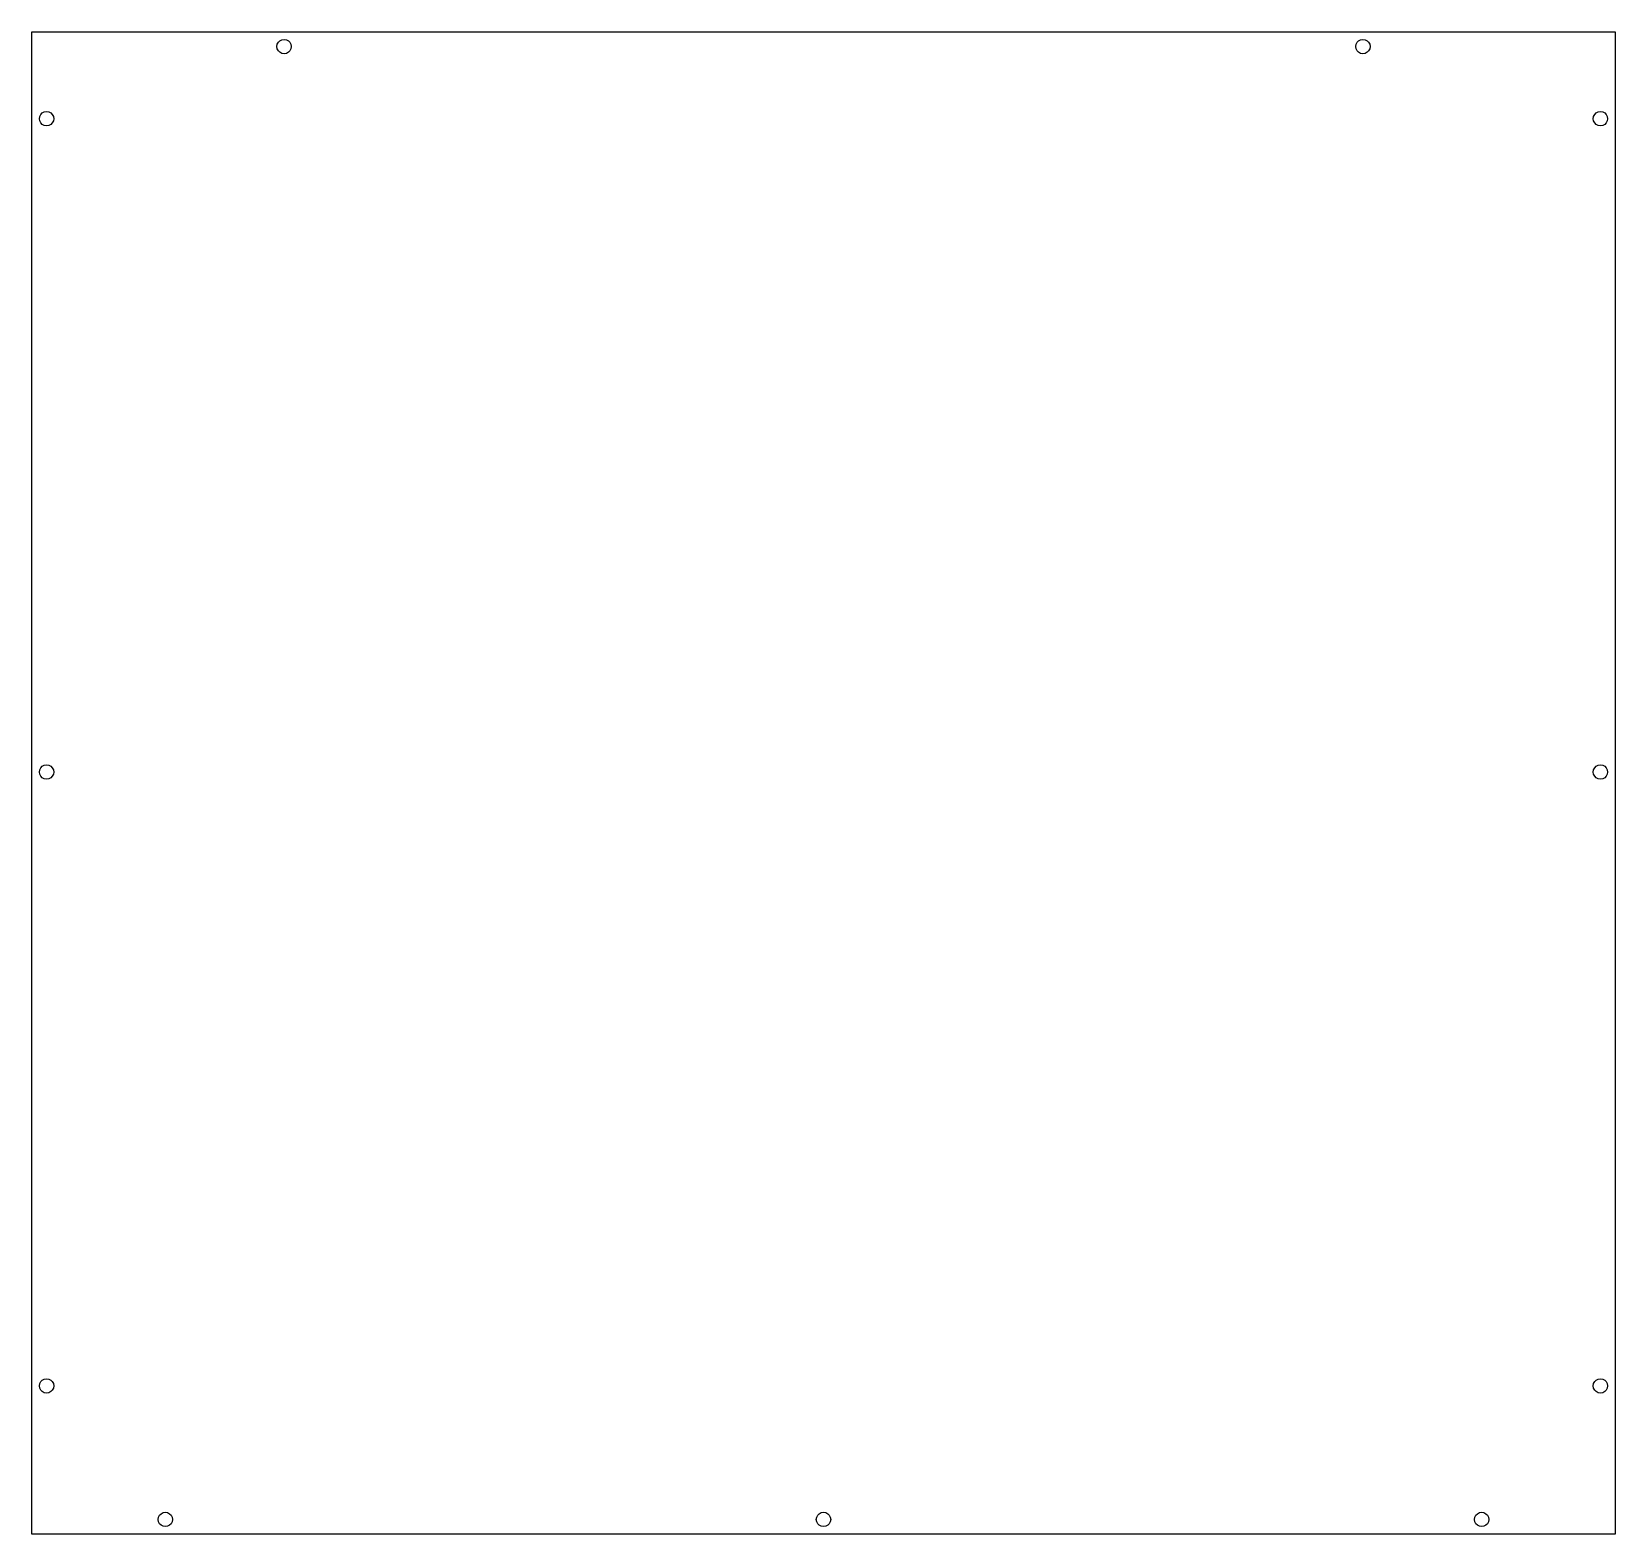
# Model space of a CAD drawing. Extents: x 7 to 327, y 7 to 310.
import ezdxf

# ---------------------------------------------------------------- set-up
doc = ezdxf.new("R2010")
doc.units = 0
doc.layers.get('0').update_dxf_attribs({"linetype": 'CONTINUOUS'})

msp = doc.modelspace()

# ---------------------------------------------------------------- linework, layer by layer
at = {"color": 7}
for points in [[(7.178383, 6.700013), (7.178383, 310.300006), (327.078396, 310.300006), (327.078396, 6.700013), (7.178383, 6.700013)], [(56.728383, 307.300006), (56.799384, 307.748006), (57.005384, 308.152006), (57.326383, 308.473006), (57.730382, 308.679006), (58.178384, 308.750006), (58.626383, 308.679006), (59.030382, 308.473006), (59.351384, 308.152006), (59.557384, 307.748006), (59.628382, 307.300006), (59.557384, 306.852006), (59.351384, 306.448006), (59.030382, 306.127006), (58.626383, 305.921006), (58.178384, 305.850006), (57.730382, 305.921006), (57.326383, 306.127006), (57.005384, 306.448006), (56.799384, 306.852006), (56.728383, 307.300006)], [(274.628384, 307.300006), (274.699383, 307.748006), (274.905383, 308.152006), (275.226382, 308.473006), (275.630383, 308.679006), (276.078383, 308.750006), (276.526382, 308.679006), (276.930383, 308.473006), (277.251383, 308.152006), (277.457383, 307.748006), (277.528384, 307.300006), (277.457383, 306.852006), (277.251383, 306.448006), (276.930383, 306.127006), (276.526382, 305.921006), (276.078383, 305.850006), (275.630383, 305.921006), (275.226382, 306.127006), (274.905383, 306.448006), (274.699383, 306.852006), (274.628384, 307.300006)], [(8.728383, 292.700006), (8.799383, 293.148006), (9.005383, 293.552006), (9.326383, 293.873006), (9.730383, 294.079006), (10.178383, 294.150006), (10.626383, 294.079006), (11.030383, 293.873006), (11.351383, 293.552006), (11.557383, 293.148006), (11.628383, 292.700006), (11.557383, 292.252006), (11.351383, 291.848006), (11.030383, 291.527006), (10.626383, 291.321006), (10.178383, 291.250006), (9.730383, 291.321006), (9.326383, 291.527006), (9.005383, 291.848006), (8.799383, 292.252006), (8.728383, 292.700006)], [(322.628373, 292.700006), (322.69938, 293.148006), (322.905374, 293.552006), (323.226374, 293.873006), (323.630375, 294.079006), (324.078374, 294.150006), (324.526374, 294.079006), (324.930375, 293.873006), (325.251374, 293.552006), (325.457397, 293.148006), (325.528376, 292.700006), (325.457397, 292.252006), (325.251374, 291.848006), (324.930375, 291.527006), (324.526374, 291.321006), (324.078374, 291.250006), (323.630375, 291.321006), (323.226374, 291.527006), (322.905374, 291.848006), (322.69938, 292.252006), (322.628373, 292.700006)], [(8.728383, 160.700007), (8.799383, 161.148007), (9.005383, 161.552005), (9.326383, 161.873008), (9.730383, 162.079007), (10.178383, 162.150006), (10.626383, 162.079007), (11.030383, 161.873008), (11.351383, 161.552005), (11.557383, 161.148007), (11.628383, 160.700007), (11.557383, 160.252005), (11.351383, 159.848007), (11.030383, 159.527007), (10.626383, 159.321007), (10.178383, 159.250006), (9.730383, 159.321007), (9.326383, 159.527007), (9.005383, 159.848007), (8.799383, 160.252005), (8.728383, 160.700007)], [(322.628373, 160.700007), (322.69938, 161.148007), (322.905374, 161.552005), (323.226374, 161.873008), (323.630375, 162.079007), (324.078374, 162.150006), (324.526374, 162.079007), (324.930375, 161.873008), (325.251374, 161.552005), (325.457397, 161.148007), (325.528376, 160.700007), (325.457397, 160.252005), (325.251374, 159.848007), (324.930375, 159.527007), (324.526374, 159.321007), (324.078374, 159.250006), (323.630375, 159.321007), (323.226374, 159.527007), (322.905374, 159.848007), (322.69938, 160.252005), (322.628373, 160.700007)], [(8.728383, 36.700007), (8.799383, 37.148007), (9.005383, 37.552008), (9.326383, 37.873007), (9.730383, 38.079007), (10.178383, 38.150005), (10.626383, 38.079007), (11.030383, 37.873007), (11.351383, 37.552008), (11.557383, 37.148007), (11.628383, 36.700007), (11.557383, 36.252007), (11.351383, 35.848006), (11.030383, 35.527007), (10.626383, 35.321007), (10.178383, 35.250006), (9.730383, 35.321007), (9.326383, 35.527007), (9.005383, 35.848006), (8.799383, 36.252007), (8.728383, 36.700007)], [(322.628373, 36.700007), (322.69938, 37.148007), (322.905374, 37.552008), (323.226374, 37.873007), (323.630375, 38.079007), (324.078374, 38.150005), (324.526374, 38.079007), (324.930375, 37.873007), (325.251374, 37.552008), (325.457397, 37.148007), (325.528376, 36.700007), (325.457397, 36.252007), (325.251374, 35.848006), (324.930375, 35.527007), (324.526374, 35.321007), (324.078374, 35.250006), (323.630375, 35.321007), (323.226374, 35.527007), (322.905374, 35.848006), (322.69938, 36.252007), (322.628373, 36.700007)], [(32.728383, 9.700007), (32.799384, 10.148007), (33.005384, 10.552008), (33.326383, 10.873008), (33.730382, 11.079002), (34.178384, 11.150009), (34.626383, 11.079002), (35.030382, 10.873008), (35.351384, 10.552008), (35.557384, 10.148007), (35.628382, 9.700007), (35.557384, 9.252008), (35.351384, 8.848007), (35.030382, 8.527007), (34.626383, 8.321013), (34.178384, 8.250006), (33.730382, 8.321013), (33.326383, 8.527007), (33.005384, 8.848007), (32.799384, 9.252008), (32.728383, 9.700007)], [(165.678383, 9.700007), (165.749382, 10.148007), (165.955382, 10.552008), (166.276384, 10.873008), (166.680382, 11.079002), (167.128382, 11.150009), (167.576384, 11.079002), (167.980383, 10.873008), (168.301382, 10.552008), (168.507382, 10.148007), (168.578383, 9.700007), (168.507382, 9.252008), (168.301382, 8.848007), (167.980383, 8.527007), (167.576384, 8.321013), (167.128382, 8.250006), (166.680382, 8.321013), (166.276384, 8.527007), (165.955382, 8.848007), (165.749382, 9.252008), (165.678383, 9.700007)], [(298.628393, 9.700007), (298.699372, 10.148007), (298.905394, 10.552008), (299.226393, 10.873008), (299.630394, 11.079002), (300.078394, 11.150009), (300.526394, 11.079002), (300.930395, 10.873008), (301.251394, 10.552008), (301.457388, 10.148007), (301.528395, 9.700007), (301.457388, 9.252008), (301.251394, 8.848007), (300.930395, 8.527007), (300.526394, 8.321013), (300.078394, 8.250006), (299.630394, 8.321013), (299.226393, 8.527007), (298.905394, 8.848007), (298.699372, 9.252008), (298.628393, 9.700007)]]:
    msp.add_lwpolyline(points, dxfattribs=at)

doc.saveas('drawing.dxf')
